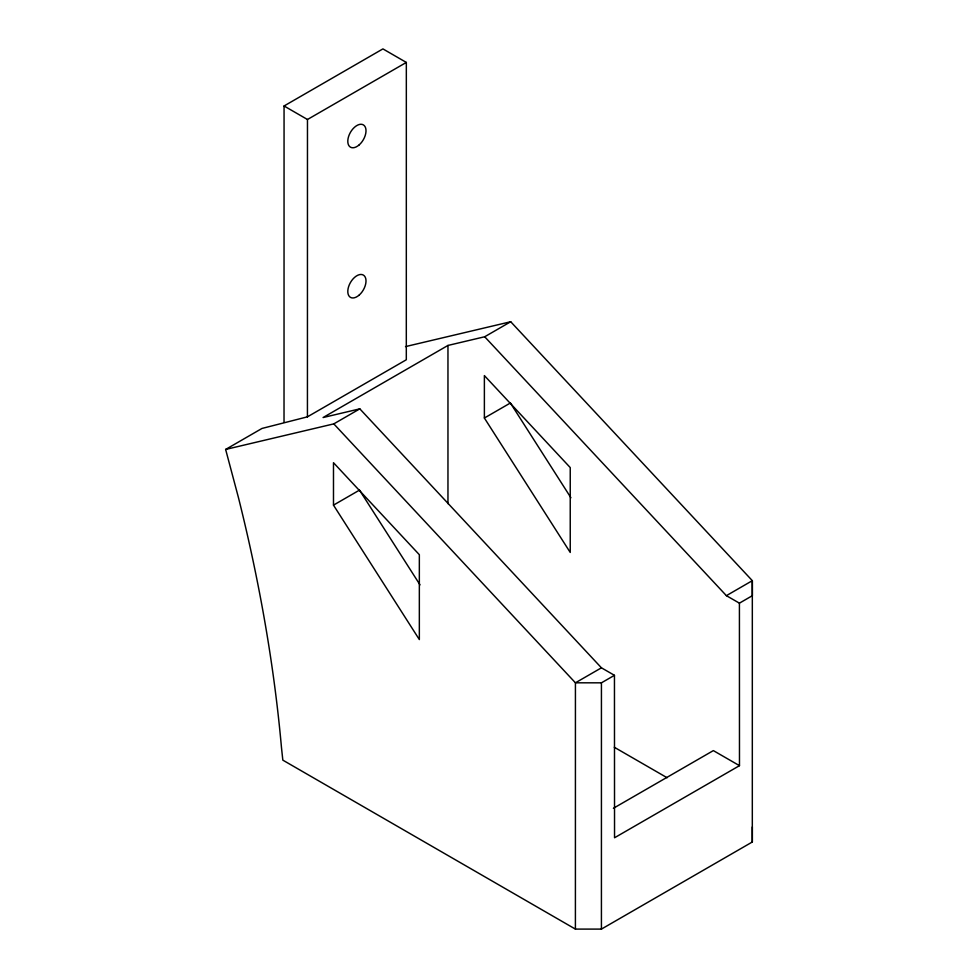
<?xml version="1.0" encoding="UTF-8"?>
<svg xmlns="http://www.w3.org/2000/svg" width="978" height="978" viewBox="0 0 978 978"><rect width="100%" height="100%" fill="white"/><g stroke="black" fill="none" stroke-linecap="round" stroke-linejoin="round"><path stroke-width="1.47" d="M284.023 422.374L284.06 105.979L382.924 48.9L406.335 62.433L406.31 359.77L307.434 416.836L261.982 428.45L225.637 449.44L238.363 497.289A1298.515 749.698 60 0 1 281.456 747.339L282.825 760.138L575.406 929.1L601.421 929.1L752.314 841.985L752.326 580.675L510.712 321.738L405.503 346.603M307.434 416.836L307.471 119.499L406.335 62.433M447.961 503.646L447.961 345.442L484.697 336.762L510.712 321.738M484.379 418.022L484.379 375.589L570.235 467.582L570.235 552.448L484.379 418.022L510.394 402.997L570.907 497.741M575.406 929.1L575.431 682.815L333.804 423.877L225.637 449.44M601.421 929.1L601.433 682.827L614.453 675.321L614.539 837.767L739.478 765.664L739.417 603.169L752.363 595.675L752.326 580.675L726.397 595.663L484.697 336.762M447.961 345.442L323.082 417.533L359.818 408.853L601.433 667.815L614.453 675.321M333.804 423.877L359.818 408.853M333.486 505.137L333.486 462.704L419.342 554.709L419.342 639.563L333.486 505.137L359.501 490.112L420.014 584.856M601.433 667.815L575.431 682.815L601.433 682.827M613.402 808.28L713.353 750.603L739.478 765.664M284.06 105.979L307.471 119.499M726.397 595.663L739.417 603.169M614.306 747.253L667.118 777.742M752.314 826.96L752.314 841.985M359.256 295.014A12.873 7.433 -60 0 0 363.339 275.062A12.873 7.433 -60 0 0 348.107 288.571A12.873 7.433 -60 0 0 359.256 295.014M359.256 144.817A12.873 7.433 -60 0 0 363.339 124.866A12.873 7.433 -60 0 0 348.107 138.375A12.873 7.433 -60 0 0 359.256 144.817"/></g></svg>
